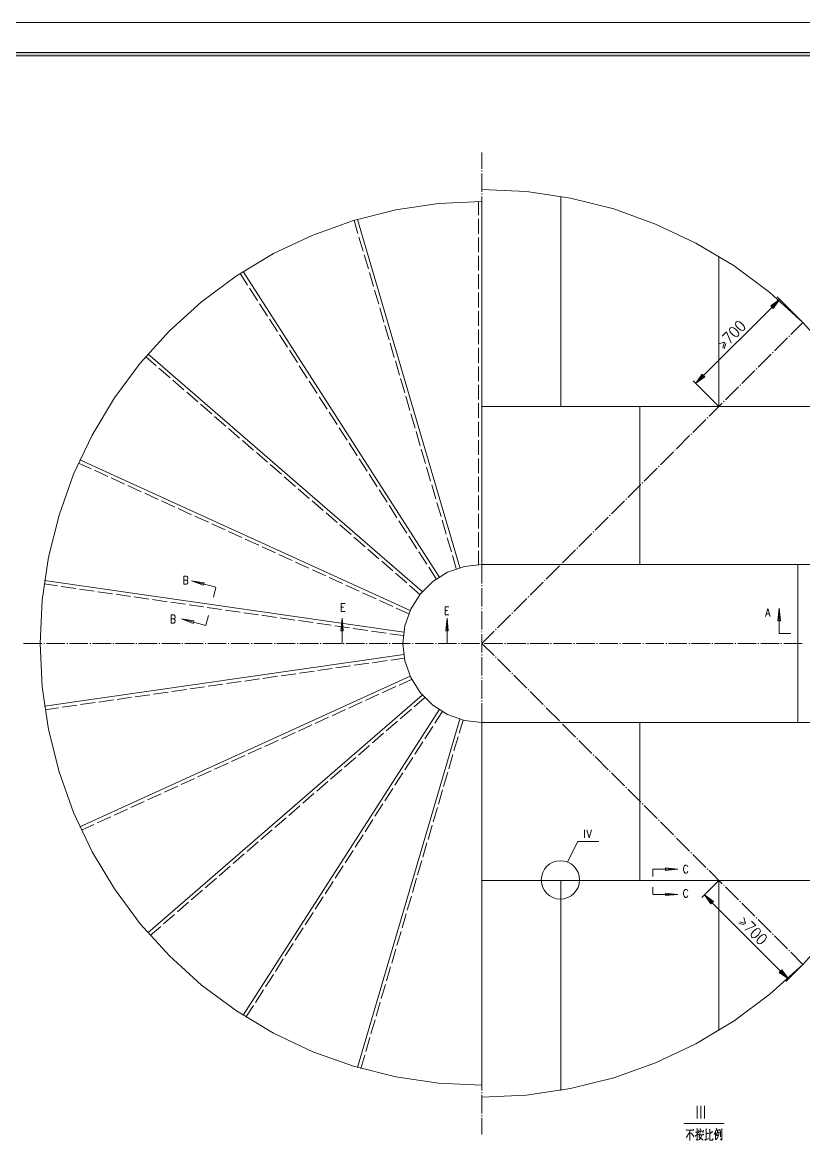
# Model space of a CAD drawing. Header units: millimetres. Extents: x 0 to 829, y 0 to 586.
# Drawn here: x 371.3 to 615, y 234 to 585.6 of the extents above; entities that cross this region are included whole.
import ezdxf

# ---------------------------------------------------------------- set-up
doc = ezdxf.new("R2010")
doc.units = ezdxf.units.MM

msp = doc.modelspace()

# ---------------------------------------------------------------- hatches: boundary and pattern name
h = msp.add_hatch(color=0)
h.dxf.hatch_style = 2
h.paths.add_polyline_path([(819.788528, 576.266028), (818.80075, 575.281778), (25.142472, 575.281778), (24.154694, 576.266028)])
h = msp.add_hatch(color=0)
h.dxf.hatch_style = 2
h.paths.add_polyline_path([(604.781056, 497.23675), (607.627972, 499.26875), (605.592444, 496.421833)])
h = msp.add_hatch(color=0)
h.dxf.hatch_style = 2
h.paths.add_polyline_path([(583.445056, 475.90075), (581.413056, 473.053833), (584.259972, 475.089361)])
h = msp.add_hatch(color=0)
h.dxf.hatch_style = 2
h.paths.add_polyline_path([(586.941083, 311.404), (584.094167, 313.439528), (586.126167, 310.592611)])
h = msp.add_hatch(color=0)
h.dxf.hatch_style = 2
h.paths.add_polyline_path([(608.273556, 290.071528), (610.305556, 287.224611), (607.458639, 289.260139)])

# ---------------------------------------------------------------- linework, layer by layer
at = {"color": 0, "lineweight": 0}
for points in [[(0, 0), (0, 585.632278), (829.154778, 585.632278), (829.154778, 0)], [(819.788528, 576.266028), (818.80075, 575.281778), (25.142472, 575.281778), (24.154694, 576.266028)], [(604.781056, 497.23675), (607.627972, 499.26875), (605.592444, 496.421833)], [(593.9155, 492.065028), (593.753222, 491.669917), (593.9155, 491.137222), (594.405861, 490.463417), (594.751583, 490.114167), (595.425389, 489.623806), (595.961611, 489.461528), (596.356722, 489.623806), (596.543694, 489.810778), (596.705972, 490.205889), (596.543694, 490.742111), (596.053333, 491.415917), (595.704083, 491.761639), (595.030278, 492.252), (594.497583, 492.414278), (594.102472, 492.252)], [(592.056361, 490.205889), (591.894083, 489.810778), (592.056361, 489.278083), (592.546722, 488.604278), (592.892444, 488.255028), (593.56625, 487.764667), (594.102472, 487.602389), (594.497583, 487.764667), (594.684556, 487.951639), (594.846833, 488.34675), (594.684556, 488.882972), (594.194194, 489.556778), (593.844944, 489.9025), (593.171139, 490.392861), (592.638444, 490.555139), (592.243333, 490.392861)], [(583.445056, 475.90075), (581.413056, 473.053833), (584.259972, 475.089361)], [(586.941083, 311.404), (584.094167, 313.439528), (586.126167, 310.592611)], [(601.242694, 302.796222), (600.847583, 302.9585), (600.314889, 302.796222), (599.641083, 302.305861), (599.291833, 301.960139), (598.805, 301.282806), (598.639194, 300.750111), (598.805, 300.355), (598.988444, 300.168028), (599.383556, 300.00575), (599.919778, 300.168028), (600.593583, 300.658389), (600.942833, 301.004111), (601.429667, 301.677917), (601.591944, 302.214139), (601.429667, 302.60925)], [(603.101833, 300.937083), (602.706722, 301.099361), (602.174028, 300.937083), (601.500222, 300.446722), (601.150972, 300.101), (600.664139, 299.423667), (600.498333, 298.890972), (600.664139, 298.495861), (600.847583, 298.308889), (601.242694, 298.146611), (601.778917, 298.308889), (602.452722, 298.79925), (602.801972, 299.144972), (603.288806, 299.818778), (603.451083, 300.355), (603.288806, 300.750111)], [(608.273556, 290.071528), (610.305556, 287.224611), (607.458639, 289.260139)]]:
    msp.add_lwpolyline(points, close=True, dxfattribs=at)
for points in [[(514.674556, 545.108694), (514.674556, 540.000472)], [(514.674556, 539.425444), (514.674556, 539.136167)], [(514.674556, 538.561139), (514.674556, 532.810861)], [(624.166194, 481.763917), (614.831694, 492.065028), (604.530583, 501.399528), (593.365167, 509.679222), (581.444806, 516.8265), (568.878861, 522.767278), (555.790806, 527.452167), (542.307639, 530.82825), (528.556361, 532.867306), (514.674556, 533.551694)], [(514.674556, 532.235833), (514.674556, 531.946556)], [(514.674556, 531.371528), (514.674556, 525.62125)], [(539.323139, 531.389167), (539.323139, 465.850111)], [(514.674556, 529.805194), (501.159639, 529.138444), (487.771722, 527.155833), (474.644861, 523.864417), (461.902528, 519.306528), (449.671722, 513.520972), (438.061806, 506.564194), (427.192722, 498.503222), (417.166778, 489.415667), (408.079222, 479.389722), (400.01825, 468.517111), (393.061472, 456.910722), (387.275917, 444.679917), (382.7145, 431.937583), (379.426611, 418.810722), (377.440472, 405.422806), (376.77725, 391.907889), (377.440472, 378.392972), (379.426611, 365.005056), (382.7145, 351.878194), (387.275917, 339.135861), (393.061472, 326.905056), (400.01825, 315.295139), (408.079222, 304.426056), (417.166778, 294.400111), (427.192722, 285.312556), (438.061806, 277.251583), (449.671722, 270.294806), (461.902528, 264.50925), (474.644861, 259.947833), (487.771722, 256.659944), (501.159639, 254.673806), (514.674556, 254.010583)], [(513.577417, 529.798139), (513.577417, 525.501306)], [(514.674556, 529.805194), (514.674556, 416.556472)], [(475.823139, 524.217194), (507.728361, 415.558111)], [(513.577417, 524.35125), (513.577417, 519.751028)], [(514.674556, 525.046222), (514.674556, 524.760472)], [(514.674556, 524.185444), (514.674556, 518.431639)], [(474.775389, 523.90675), (475.985417, 519.77925)], [(476.309972, 518.678583), (477.604667, 514.261806)], [(513.577417, 518.600972), (513.577417, 513.997222)], [(514.674556, 517.856611), (514.674556, 517.570861)], [(514.674556, 516.995833), (514.674556, 511.245556)], [(477.929222, 513.157611), (479.227444, 508.744361)], [(513.577417, 512.847167), (513.577417, 508.246944)], [(514.674556, 510.670528), (514.674556, 510.38125)], [(588.616778, 512.716639), (588.616778, 465.850111)], [(439.201278, 507.319139), (441.526083, 503.699639)], [(440.122028, 507.911806), (501.350139, 412.644167)], [(479.548472, 507.640167), (480.846694, 503.226917)], [(513.577417, 507.096889), (513.577417, 502.496667)], [(514.674556, 509.806222), (514.674556, 504.055944)], [(514.674556, 503.480917), (514.674556, 503.191639)], [(442.146972, 502.733028), (444.637583, 498.863056)], [(481.17125, 502.122722), (482.465944, 497.709472)], [(513.577417, 501.346611), (513.577417, 496.746389)], [(514.674556, 502.616611), (514.674556, 496.866333)], [(614.831694, 492.065028), (606.813056, 500.080139)], [(445.258472, 497.896444), (447.745556, 494.026472)], [(482.7905, 496.605278), (484.085194, 492.1885)], [(514.674556, 496.291306), (514.674556, 496.002028)], [(605.18675, 496.827528), (583.854278, 475.495056)], [(448.366444, 493.056333), (450.853528, 489.186361)], [(513.577417, 495.596333), (513.577417, 490.992583)], [(514.674556, 495.427), (514.674556, 489.676722)], [(484.40975, 491.087833), (485.707972, 486.671056)], [(513.577417, 489.842528), (513.577417, 485.242306)], [(514.674556, 489.101694), (514.674556, 488.815944)], [(589.639833, 487.789361), (590.941583, 489.091111), (592.451472, 485.722083)], [(614.831694, 492.065028), (611.011111, 488.244444)], [(451.477944, 488.21975), (453.965028, 484.349778)], [(486.032528, 485.566861), (487.327222, 481.153611)], [(514.674556, 488.240917), (514.674556, 482.487111)], [(589.812694, 484.081667), (590.32775, 485.902), (588.507417, 485.386944)], [(590.221917, 483.795917), (590.733444, 485.499833)], [(609.995111, 487.228444), (605.927583, 483.160917)], [(610.605417, 487.83875), (610.400806, 487.634139)], [(410.460472, 482.211944), (496.047889, 408.047472)], [(454.585917, 483.379639), (457.073, 479.509667)], [(513.577417, 484.09225), (513.577417, 479.492028)], [(514.674556, 481.912083), (514.674556, 481.626333)], [(604.911583, 482.144917), (600.844056, 478.077389)], [(605.521889, 482.755222), (605.317278, 482.550611)], [(409.744333, 481.379389), (412.993417, 478.564222)], [(457.693889, 478.543056), (460.180972, 474.673083)], [(487.651778, 480.049417), (488.946472, 475.636167)], [(513.577417, 478.341972), (513.577417, 473.74175)], [(514.674556, 481.051306), (514.674556, 475.301028)], [(413.86125, 477.812806), (417.339639, 474.800083)], [(514.674556, 474.722472), (514.674556, 474.436722)], [(599.828056, 477.061389), (595.760528, 472.993861)], [(600.438361, 477.671694), (600.23375, 477.467083)], [(418.211, 474.045139), (421.685861, 471.032417)], [(460.805389, 473.702944), (463.292472, 469.832972)], [(489.271028, 474.531972), (490.56925, 470.115194)], [(513.577417, 472.591694), (513.577417, 467.987944)], [(514.674556, 473.861694), (514.674556, 468.111417)], [(588.616778, 465.850111), (580.598139, 473.86875)], [(594.744528, 471.977861), (590.677, 467.910333)], [(595.354833, 472.588167), (595.150222, 472.383556)], [(422.557222, 470.277472), (426.032083, 467.26475)], [(463.913361, 468.866361), (466.400444, 464.996389)], [(490.893806, 469.014528), (492.1885, 464.59775)], [(426.903444, 466.513333), (430.378306, 463.500611)], [(513.577417, 466.837889), (513.577417, 462.237667)], [(514.674556, 467.536389), (514.674556, 467.247111)], [(514.674556, 466.672083), (514.674556, 460.921806)], [(514.674556, 465.850111), (635.483306, 465.850111)], [(563.968194, 465.850111), (563.968194, 416.556472)], [(589.661, 466.894333), (585.593472, 462.826806)], [(590.271306, 467.504639), (590.066694, 467.300028)], [(431.249667, 462.745667), (434.724528, 459.732944)], [(467.021333, 464.02625), (469.511944, 460.156278)], [(492.513056, 463.493556), (493.80775, 459.080306)], [(513.577417, 461.087611), (513.577417, 456.487389)], [(584.577472, 461.810806), (580.509944, 457.743278)], [(585.187778, 462.421111), (584.983167, 462.2165)], [(435.595889, 458.981528), (439.07075, 455.968806)], [(470.132833, 459.189667), (472.619917, 455.319694)], [(494.132306, 457.976111), (495.430528, 453.562861)], [(514.674556, 460.346778), (514.674556, 460.0575)], [(514.674556, 459.482472), (514.674556, 453.732194)], [(580.10425, 457.337583), (579.899639, 457.132972)], [(439.942111, 455.213861), (443.416972, 452.201139)], [(473.240806, 454.353083), (475.727889, 450.479583)], [(513.577417, 455.337333), (513.577417, 450.737111)], [(579.493944, 456.727278), (575.426417, 452.65975)], [(444.288333, 451.446194), (447.766722, 448.433472)], [(495.751556, 452.458667), (497.049778, 448.045417)], [(514.674556, 453.157167), (514.674556, 452.871417)], [(514.674556, 452.296389), (514.674556, 446.542583)], [(574.410417, 451.64375), (570.342889, 447.576222)], [(575.020722, 452.254056), (574.816111, 452.049444)], [(388.789333, 448.193583), (392.698111, 446.408528)], [(389.237361, 449.191944), (492.252, 402.1455)], [(448.634556, 447.682056), (452.112944, 444.669333)], [(476.352306, 449.512972), (478.839389, 445.643)], [(497.374333, 446.941222), (498.669028, 442.524444)], [(513.577417, 449.587056), (513.577417, 444.983306)], [(569.937194, 447.170528), (569.732583, 446.965917)], [(393.745861, 445.92875), (397.929806, 444.020222)], [(398.977556, 443.540444), (403.1615, 441.628389)], [(452.980778, 443.914389), (456.459167, 440.901667)], [(479.460278, 444.676389), (481.947361, 440.806417)], [(513.577417, 443.83325), (513.577417, 439.233028)], [(514.674556, 445.967556), (514.674556, 445.681806)], [(514.674556, 445.106778), (514.674556, 439.352972)], [(569.326889, 446.560222), (565.259361, 442.492694)], [(404.205722, 441.152139), (408.393194, 439.240083)], [(457.327, 440.15025), (460.805389, 437.137528)], [(482.56825, 439.836278), (485.055333, 435.966306)], [(498.993583, 441.423778), (500.288278, 437.007)], [(564.243361, 441.476694), (560.175833, 437.409167)], [(564.853667, 442.087), (564.649056, 441.882389)], [(409.437417, 438.763833), (413.624889, 436.851778)], [(414.669111, 436.372), (418.856583, 434.463472)], [(461.673222, 436.382583), (465.151611, 433.369861)], [(513.577417, 438.082972), (513.577417, 433.48275)], [(514.674556, 438.777944), (514.674556, 438.492194)], [(514.674556, 437.917167), (514.674556, 432.166889)], [(559.159833, 436.393167), (555.092306, 432.329167)], [(559.770139, 437.003472), (559.569056, 436.802389)], [(419.900806, 433.983694), (424.088278, 432.071639)], [(466.019444, 432.618444), (469.497833, 429.602194)], [(485.67975, 434.999694), (488.166833, 431.129722)], [(500.612833, 435.902806), (501.911056, 431.489556)], [(425.1325, 431.595389), (429.319972, 429.683333)], [(430.364194, 429.207083), (434.548139, 427.295028)], [(488.787722, 430.159583), (491.274806, 426.289611)], [(502.235611, 430.385361), (503.530306, 425.972111)], [(513.577417, 432.332694), (513.577417, 427.732472)], [(514.674556, 431.591861), (514.674556, 431.302583)], [(514.674556, 430.727556), (514.674556, 424.977278)], [(554.076306, 431.309639), (550.012306, 427.245639)], [(554.686611, 431.919944), (554.485528, 431.718861)], [(435.595889, 426.81525), (439.779833, 424.906722)], [(470.365667, 428.850778), (473.844056, 425.838056)], [(513.577417, 426.582417), (513.577417, 421.978667)], [(548.992778, 426.226111), (544.928778, 422.162111)], [(549.603083, 426.836417), (549.402, 426.635333)], [(440.827583, 424.426944), (445.011528, 422.514889)], [(446.059278, 422.038639), (450.243222, 420.126583)], [(474.711889, 425.083111), (478.190278, 422.070389)], [(491.895694, 425.323), (494.386306, 421.453028)], [(503.854861, 424.867917), (505.149556, 420.454667)], [(514.674556, 424.40225), (514.674556, 424.112972)], [(514.674556, 423.537944), (514.674556, 417.787667)], [(451.290972, 419.650333), (455.474917, 417.738278)], [(479.058111, 421.318972), (482.5365, 418.30625)], [(495.007194, 420.482889), (497.494278, 416.612917)], [(505.474111, 419.350472), (506.684139, 415.2265)], [(513.577417, 420.828611), (513.577417, 416.531778)], [(543.90925, 421.142583), (539.84525, 417.078583)], [(544.519556, 421.752889), (544.318472, 421.551806)], [(456.522667, 417.262028), (460.706611, 415.349972)], [(483.404333, 417.551306), (486.882722, 414.538583)], [(514.674556, 416.556472), (509.188861, 415.935583), (503.978333, 414.11525), (499.307556, 411.176611), (495.402306, 407.274889), (492.467194, 402.600583), (490.643333, 397.393583), (490.025972, 391.907889), (490.643333, 386.422194), (492.467194, 381.211667), (495.402306, 376.540889), (499.307556, 372.635639), (503.978333, 369.700528), (509.188861, 367.876667), (514.674556, 367.259306)], [(498.115167, 415.646306), (500.439972, 412.030333)], [(514.674556, 417.212639), (514.674556, 416.923361)], [(514.674556, 416.556472), (654.155833, 416.556472)], [(514.674556, 416.348333), (514.674556, 410.598056)], [(538.825722, 416.059056), (534.761722, 411.995056)], [(539.436028, 416.669361), (539.234944, 416.468278)], [(613.265361, 367.259306), (613.265361, 416.556472)], [(378.181306, 411.532917), (490.276444, 395.4145)], [(421.668222, 410.354639), (421.668222, 412.862889), (422.472556, 412.862889), (422.740667, 412.742944), (422.832389, 412.623), (422.920583, 412.383111), (422.920583, 412.143222), (422.832389, 411.906861), (422.740667, 411.786917), (422.472556, 411.666972)], [(421.668222, 411.666972), (422.472556, 411.666972), (422.740667, 411.547028), (422.832389, 411.427083), (422.920583, 411.190722), (422.920583, 410.830889), (422.832389, 410.594528), (422.740667, 410.474583), (422.472556, 410.354639), (421.668222, 410.354639)], [(424.091806, 411.423556), (427.982944, 410.795611), (427.781861, 410.037139), (424.091806, 411.423556), (431.669472, 409.409194)], [(461.754361, 414.870194), (465.938306, 412.961667)], [(466.986056, 412.481889), (471.17, 410.569833)], [(487.754083, 413.787167), (491.228944, 410.774444)], [(534.3525, 411.585833), (534.151417, 411.38475)], [(378.029611, 410.446361), (382.284111, 409.836056)], [(383.423583, 409.67025), (387.977944, 409.017611)], [(389.117417, 408.851806), (393.66825, 408.199167)], [(394.807722, 408.033361), (399.362083, 407.380722)], [(431.669472, 409.373917), (430.861611, 406.3365)], [(472.21775, 410.093583), (476.401694, 408.181528)], [(492.100306, 410.0195), (495.345861, 407.204333)], [(514.674556, 410.023028), (514.674556, 409.737278)], [(514.674556, 409.16225), (514.674556, 403.408444)], [(533.742194, 410.979056), (529.678194, 406.911528)], [(400.501556, 407.214917), (405.055917, 406.562278)], [(406.195389, 406.396472), (410.746222, 405.743833)], [(411.885694, 405.578028), (416.440056, 404.925389)], [(417.579528, 404.759583), (422.133889, 404.106944)], [(470.781944, 401.880917), (470.781944, 404.385639), (471.946111, 404.385639)], [(477.445917, 407.705278), (481.633389, 405.793222)], [(482.677611, 405.313444), (486.865083, 403.404917)], [(528.662194, 405.895528), (524.594667, 401.828)], [(529.268972, 406.502306), (529.067889, 406.301222)], [(423.269833, 403.941139), (427.824194, 403.2885)], [(428.963667, 403.122694), (433.518028, 402.470056)], [(434.6575, 402.30425), (439.211861, 401.651611)], [(440.347806, 401.485806), (444.902167, 400.833167)], [(470.781944, 403.19325), (471.498083, 403.19325)], [(470.781944, 401.880917), (471.946111, 401.880917)], [(487.909306, 402.925139), (491.821611, 401.140083)], [(503.198694, 400.836694), (503.198694, 403.344944), (504.362861, 403.344944)], [(503.198694, 402.152556), (503.914833, 402.152556)], [(514.674556, 402.833417), (514.674556, 402.547667)], [(514.674556, 401.972639), (514.674556, 396.222361)], [(524.188972, 401.422306), (523.984361, 401.217694)], [(603.175917, 400.307528), (603.892056, 402.815778), (604.611722, 400.307528)], [(603.447556, 401.143611), (604.340083, 401.143611)], [(607.416306, 402.87575), (607.024722, 398.956389), (607.807889, 398.956389), (607.416306, 402.87575), (607.416306, 395.0335)], [(417.710056, 398.264944), (417.710056, 400.769667), (418.517917, 400.769667), (418.786028, 400.65325), (418.874222, 400.533306), (418.965944, 400.293417), (418.965944, 400.053528), (418.874222, 399.817167), (418.786028, 399.697222), (418.517917, 399.577278)], [(417.710056, 399.577278), (418.517917, 399.577278), (418.786028, 399.457333), (418.874222, 399.337389), (418.965944, 399.101028), (418.965944, 398.741194), (418.874222, 398.501306), (418.786028, 398.384889), (418.517917, 398.264944), (417.710056, 398.264944)], [(420.927389, 399.524361), (424.617444, 398.137944), (424.818528, 398.896417), (420.927389, 399.524361), (428.505056, 397.51)], [(428.522694, 397.54175), (429.330556, 400.575639)], [(446.041639, 400.667361), (450.596, 400.014722)], [(451.735472, 399.848917), (456.289833, 399.196278)], [(457.425778, 399.030472), (461.980139, 398.377833)], [(463.119611, 398.212028), (467.673972, 397.559389)], [(468.813444, 397.393583), (473.367806, 396.740944)], [(471.018306, 399.725444), (471.409889, 395.806083), (470.623194, 395.806083), (471.018306, 399.725444), (471.018306, 391.886722)], [(503.198694, 400.836694), (504.362861, 400.836694)], [(503.773722, 399.725444), (503.382139, 395.806083), (504.165306, 395.806083), (503.773722, 399.725444), (503.773722, 391.886722)], [(523.578667, 400.812), (519.511139, 396.744472)], [(474.50375, 396.575139), (479.058111, 395.9225)], [(480.197583, 395.756694), (484.751944, 395.104056)], [(485.891417, 394.93825), (490.145917, 394.327944)], [(518.495139, 395.728472), (514.674556, 391.907889)], [(514.674556, 395.647333), (514.674556, 395.358056)], [(514.674556, 394.783028), (514.674556, 389.03275)], [(519.105444, 396.338778), (518.900833, 396.134167)], [(607.40925, 395.015861), (611.035806, 395.015861)], [(371.612583, 391.907889), (377.366389, 391.907889)], [(377.941417, 391.907889), (378.227167, 391.907889)], [(378.802194, 391.907889), (384.552472, 391.907889)], [(385.1275, 391.907889), (385.416778, 391.907889)], [(385.991806, 391.907889), (391.742083, 391.907889)], [(392.317111, 391.907889), (392.606389, 391.907889)], [(393.181417, 391.907889), (398.931694, 391.907889)], [(399.506722, 391.907889), (399.796, 391.907889)], [(400.371028, 391.907889), (406.121306, 391.907889)], [(406.696333, 391.907889), (406.982083, 391.907889)], [(407.557111, 391.907889), (413.310917, 391.907889)], [(413.885944, 391.907889), (414.171694, 391.907889)], [(414.746722, 391.907889), (420.500528, 391.907889)], [(421.075556, 391.907889), (421.361306, 391.907889)], [(421.936333, 391.907889), (427.686611, 391.907889)], [(428.261639, 391.907889), (428.550917, 391.907889)], [(429.125944, 391.907889), (434.876222, 391.907889)], [(435.45125, 391.907889), (435.740528, 391.907889)], [(436.315556, 391.907889), (442.065833, 391.907889)], [(442.640861, 391.907889), (442.926611, 391.907889)], [(443.505167, 391.907889), (449.255444, 391.907889)], [(449.830472, 391.907889), (450.116222, 391.907889)], [(450.69125, 391.907889), (456.445056, 391.907889)], [(457.020083, 391.907889), (457.305833, 391.907889)], [(457.880861, 391.907889), (463.631139, 391.907889)], [(464.206167, 391.907889), (464.495444, 391.907889)], [(465.070472, 391.907889), (470.82075, 391.907889)], [(471.395778, 391.907889), (471.685056, 391.907889)], [(472.260083, 391.907889), (478.010361, 391.907889)], [(478.585389, 391.907889), (478.874667, 391.907889)], [(479.449694, 391.907889), (485.199972, 391.907889)], [(485.775, 391.907889), (486.06075, 391.907889)], [(486.635778, 391.907889), (492.389583, 391.907889)], [(492.964611, 391.907889), (493.250361, 391.907889)], [(493.825389, 391.907889), (499.575667, 391.907889)], [(500.150694, 391.907889), (500.439972, 391.907889)], [(501.015, 391.907889), (506.765278, 391.907889)], [(507.340306, 391.907889), (507.629583, 391.907889)], [(508.204611, 391.907889), (513.954889, 391.907889)], [(514.529917, 391.907889), (514.819194, 391.907889)], [(518.495139, 388.087306), (514.674556, 391.907889)], [(515.394222, 391.907889), (521.1445, 391.907889)], [(521.719528, 391.907889), (522.005278, 391.907889)], [(522.580306, 391.907889), (528.334111, 391.907889)], [(528.909139, 391.907889), (529.194889, 391.907889)], [(529.769917, 391.907889), (535.523722, 391.907889)], [(536.09875, 391.907889), (536.3845, 391.907889)], [(536.959528, 391.907889), (542.709806, 391.907889)], [(543.284833, 391.907889), (543.574111, 391.907889)], [(544.149139, 391.907889), (549.899417, 391.907889)], [(550.474444, 391.907889), (550.763722, 391.907889)], [(551.33875, 391.907889), (557.089028, 391.907889)], [(557.664056, 391.907889), (557.953333, 391.907889)], [(558.528361, 391.907889), (564.278639, 391.907889)], [(564.853667, 391.907889), (565.139417, 391.907889)], [(565.714444, 391.907889), (571.46825, 391.907889)], [(572.043278, 391.907889), (572.329028, 391.907889)], [(572.904056, 391.907889), (578.654333, 391.907889)], [(579.229361, 391.907889), (579.518639, 391.907889)], [(580.093667, 391.907889), (585.843944, 391.907889)], [(586.418972, 391.907889), (586.70825, 391.907889)], [(587.283278, 391.907889), (593.033556, 391.907889)], [(593.608583, 391.907889), (593.897861, 391.907889)], [(594.472889, 391.907889), (600.223167, 391.907889)], [(600.798194, 391.907889), (601.083944, 391.907889)], [(601.658972, 391.907889), (607.412778, 391.907889)], [(607.987806, 391.907889), (608.273556, 391.907889)], [(608.848583, 391.907889), (614.598861, 391.907889)], [(378.181306, 372.282861), (490.276444, 388.401278)], [(486.201861, 386.707944), (490.456361, 387.31825)], [(514.674556, 388.457722), (514.674556, 388.168444)], [(514.674556, 387.593417), (514.674556, 381.843139)], [(519.105444, 387.477), (518.900833, 387.681611)], [(523.578667, 383.003778), (519.511139, 387.071306)], [(463.430056, 383.434167), (467.984417, 384.086806)], [(469.123889, 384.252611), (473.67825, 384.90525)], [(474.817722, 385.071056), (479.372083, 385.723694)], [(480.508028, 385.8895), (485.062389, 386.542139)], [(389.237361, 334.623833), (492.252, 381.66675)], [(434.967944, 379.341944), (439.522306, 379.994583)], [(440.661778, 380.160389), (445.216139, 380.813028)], [(446.352083, 380.978833), (450.906444, 381.631472)], [(452.045917, 381.797278), (456.600278, 382.449917)], [(457.73975, 382.615722), (462.294111, 383.268361)], [(488.819472, 378.897444), (492.731778, 380.6825)], [(514.674556, 381.268111), (514.674556, 380.978833)], [(514.674556, 380.403806), (514.674556, 374.653528)], [(524.188972, 382.393472), (523.984361, 382.598083)], [(528.662194, 377.92025), (524.594667, 381.987778)], [(412.199667, 376.068167), (416.7505, 376.720806)], [(417.889972, 376.886611), (422.444333, 377.53925)], [(423.583806, 377.705056), (428.138167, 378.357694)], [(429.277639, 378.5235), (433.828472, 379.176139)], [(483.587778, 376.505611), (487.77525, 378.417667)], [(529.268972, 377.309944), (529.067889, 377.514556)], [(533.742194, 372.836722), (529.678194, 376.90425)], [(389.427861, 372.794389), (393.982222, 373.447028)], [(395.121694, 373.612833), (399.676056, 374.265472)], [(400.812, 374.431278), (405.366361, 375.083917)], [(406.505833, 375.249722), (411.060194, 375.902361)], [(410.460472, 301.603833), (496.047889, 375.768306)], [(473.127917, 371.729), (477.311861, 373.641056)], [(478.356083, 374.117306), (482.543556, 376.029361)], [(493.532583, 372.138222), (496.781667, 374.953389)], [(514.674556, 374.0785), (514.674556, 373.79275)], [(514.674556, 373.217722), (514.674556, 367.463917)], [(378.340056, 371.199833), (382.598083, 371.810139)], [(383.734028, 371.975944), (388.288389, 372.628583)], [(440.122028, 275.900444), (501.350139, 371.171611)], [(467.896222, 369.340694), (472.080167, 371.25275)], [(489.186361, 368.374083), (492.66475, 371.386806)], [(499.960194, 366.984139), (502.281472, 370.600111)], [(534.3525, 372.226417), (534.151417, 372.431028)], [(538.825722, 367.753194), (534.761722, 371.820722)], [(457.432833, 364.560556), (461.616778, 366.472611)], [(462.664528, 366.952389), (466.848472, 368.860917)], [(475.823139, 259.595056), (507.728361, 368.257667)], [(484.840139, 364.606417), (488.318528, 367.619139)], [(496.848694, 362.147556), (499.335778, 366.017528)], [(507.576667, 363.847944), (508.786694, 367.971917)], [(514.674556, 254.010583), (514.674556, 367.259306)], [(514.674556, 293.119528), (514.674556, 367.259306)], [(514.674556, 367.259306), (654.155833, 367.259306)], [(514.674556, 366.888889), (514.674556, 366.603139)], [(514.674556, 366.028111), (514.674556, 360.277833)], [(539.436028, 367.142889), (539.234944, 367.3475)], [(543.90925, 362.669667), (539.84525, 366.737194)], [(563.968194, 317.965667), (563.968194, 367.259306)], [(452.201139, 362.17225), (456.385083, 364.084306)], [(480.493917, 360.842278), (483.972306, 363.855)], [(505.957417, 358.3305), (507.252111, 362.74375)], [(544.519556, 362.059361), (544.318472, 362.263972)], [(441.73775, 357.395639), (445.921694, 359.304167)], [(446.969444, 359.783944), (451.153389, 361.696)], [(476.147694, 357.074611), (479.626083, 360.087333)], [(493.740722, 357.307444), (496.227806, 361.177417)], [(514.674556, 359.699278), (514.674556, 359.413528)], [(514.674556, 358.8385), (514.674556, 353.088222)], [(548.992778, 357.586139), (544.928778, 361.653667)], [(436.506056, 355.003806), (440.69, 356.915861)], [(471.801472, 353.306944), (475.279861, 356.323194)], [(490.63275, 352.470861), (493.119833, 356.340833)], [(504.334639, 352.813056), (505.632861, 357.226306)], [(549.603083, 356.975833), (549.402, 357.180444)], [(554.076306, 352.502611), (550.012306, 356.570139)], [(426.042667, 350.227194), (430.230139, 352.13925)], [(431.274361, 352.6155), (435.458306, 354.527556)], [(467.45525, 349.542806), (470.933639, 352.555528)], [(502.715389, 347.292083), (504.013611, 351.708861)], [(514.674556, 352.513194), (514.674556, 352.223917)], [(514.674556, 351.648889), (514.674556, 345.898611)], [(554.686611, 351.895833), (554.485528, 352.096917)], [(420.810972, 347.838889), (424.998444, 349.747417)], [(463.109028, 345.775139), (466.583889, 348.787861)], [(487.52125, 347.63075), (490.008333, 351.500722)], [(559.159833, 347.419083), (555.092306, 351.486611)], [(410.347583, 343.05875), (414.535056, 344.970806)], [(415.579278, 345.447056), (419.76675, 347.359111)], [(458.762806, 342.011), (462.237667, 345.023722)], [(484.413278, 342.794167), (486.900361, 346.664139)], [(501.096139, 341.774639), (502.390833, 346.191417)], [(514.674556, 345.323583), (514.674556, 345.034306)], [(559.770139, 346.812306), (559.569056, 347.013389)], [(564.243361, 342.339083), (560.175833, 346.403083)], [(405.115889, 340.670444), (409.303361, 342.5825)], [(454.416583, 338.243333), (457.891444, 341.256056)], [(481.301778, 337.954056), (483.792389, 341.824028)], [(514.674556, 344.459278), (514.674556, 338.709)], [(564.853667, 341.728778), (564.649056, 341.929861)], [(569.326889, 337.255556), (565.259361, 341.319556)], [(394.656028, 335.893833), (398.839972, 337.802361)], [(399.887722, 338.282139), (404.071667, 340.194194)], [(499.476889, 336.257194), (500.771583, 340.670444)], [(514.674556, 338.133972), (514.674556, 337.848222)], [(389.6995, 333.629), (393.608278, 335.414056)], [(450.070361, 334.479194), (453.545222, 337.491917)], [(478.193806, 333.117472), (480.680889, 336.987444)], [(497.854111, 330.73975), (499.152333, 335.153)], [(514.674556, 337.273194), (514.674556, 331.519389)], [(569.937194, 336.64525), (569.732583, 336.846333)], [(574.410417, 332.172028), (570.342889, 336.236028)], [(445.724139, 330.711528), (449.199, 333.72425)], [(475.085833, 328.277361), (477.572917, 332.150861)], [(514.674556, 330.944361), (514.674556, 330.658611)], [(546.70325, 331.191306), (546.70325, 333.770111)], [(547.437028, 333.770111), (548.174333, 331.191306), (548.911639, 333.770111)], [(575.020722, 331.561722), (574.816111, 331.762806)], [(579.493944, 327.0885), (575.426417, 331.1525)], [(441.377917, 326.943861), (444.852778, 329.956583)], [(471.974333, 323.440778), (474.461417, 327.31075)], [(496.234861, 325.222306), (497.529556, 329.635556)], [(514.674556, 330.083583), (514.674556, 324.329778)], [(541.390417, 323.758278), (544.554833, 330.080056)], [(544.554833, 330.080056), (551.190583, 330.080056)], [(437.028167, 323.179722), (440.506556, 326.192444)], [(494.615611, 319.701333), (495.910306, 324.118111)], [(514.674556, 323.75475), (514.674556, 323.469)], [(580.10425, 326.478194), (579.899639, 326.679278)], [(584.577472, 322.004972), (580.509944, 326.068972)], [(432.681944, 319.412056), (436.160333, 322.424778)], [(468.866361, 318.604194), (471.353444, 322.474167)], [(514.674556, 322.893972), (514.674556, 317.143694)], [(567.993389, 321.419361), (567.993389, 319.165111)], [(575.842694, 321.433472), (571.923333, 321.828583), (571.923333, 321.041889), (575.842694, 321.433472), (568.003972, 321.433472)], [(578.943611, 322.146083), (578.855417, 322.385972), (578.6755, 322.625861), (578.499111, 322.742278), (578.139278, 322.742278), (577.959361, 322.625861), (577.782972, 322.385972), (577.69125, 322.146083), (577.603056, 321.789778), (577.603056, 321.190056), (577.69125, 320.83375), (577.782972, 320.593861), (577.959361, 320.353972), (578.139278, 320.237556), (578.499111, 320.237556), (578.6755, 320.353972), (578.855417, 320.593861), (578.943611, 320.83375)], [(585.187778, 321.394667), (584.983167, 321.59575)], [(589.661, 316.921444), (585.593472, 320.988972)], [(428.335722, 315.647917), (431.814111, 318.660639)], [(465.758389, 313.764083), (468.245472, 317.634056)], [(492.992833, 314.183889), (494.291056, 318.600667)], [(514.674556, 317.965667), (635.483306, 317.965667)], [(514.674556, 316.568667), (514.674556, 316.279389)], [(539.323139, 252.426611), (539.323139, 317.965667)], [(588.616778, 317.965667), (583.27925, 312.624611)], [(588.616778, 271.099139), (588.616778, 317.965667)], [(590.271306, 316.311139), (590.066694, 316.51575)], [(423.9895, 311.88025), (427.467889, 314.892972)], [(491.373583, 308.666444), (492.671806, 313.079694)], [(514.674556, 315.704361), (514.674556, 309.954083)], [(567.993389, 313.608861), (567.993389, 315.859583)], [(575.842694, 313.591222), (571.923333, 313.199639), (571.923333, 313.982806), (575.842694, 313.591222), (568.003972, 313.591222)], [(578.943611, 314.561361), (578.855417, 314.80125), (578.6755, 315.041139), (578.499111, 315.157556), (578.139278, 315.157556), (577.959361, 315.041139), (577.782972, 314.80125), (577.69125, 314.561361), (577.603056, 314.205056), (577.603056, 313.605333), (577.69125, 313.249028), (577.782972, 313.009139), (577.959361, 312.772778), (578.139278, 312.652833), (578.499111, 312.652833), (578.6755, 312.772778), (578.855417, 313.009139), (578.943611, 313.249028)], [(594.744528, 311.837917), (590.677, 315.905444)], [(419.643278, 308.112583), (423.121667, 311.125306)], [(462.646889, 308.9275), (465.133972, 312.797472)], [(607.864333, 289.665833), (586.531861, 310.998306)], [(595.354833, 311.227611), (595.150222, 311.432222)], [(599.828056, 306.754389), (595.760528, 310.821917)], [(415.297056, 304.348444), (418.775444, 307.361167)], [(459.538917, 304.087389), (462.026, 307.957361)], [(489.754333, 303.149), (491.049028, 307.56225)], [(514.674556, 309.379056), (514.674556, 309.089778)], [(514.674556, 308.51475), (514.674556, 302.764472)], [(595.118472, 305.039889), (596.938806, 304.524833), (596.42375, 306.345167)], [(600.438361, 306.144083), (600.23375, 306.348694)], [(411.180139, 300.778333), (414.429222, 303.5935)], [(456.427417, 299.250806), (458.9145, 303.120778)], [(594.832722, 304.630667), (596.536639, 304.119139)], [(598.826167, 305.21275), (600.127917, 303.911), (596.758889, 302.401111)], [(604.911583, 301.670861), (600.844056, 305.738389)], [(488.135083, 297.631556), (489.429778, 302.044806)], [(514.674556, 302.189444), (514.674556, 301.900167)], [(514.674556, 250.264083), (528.556361, 250.944944), (542.307639, 252.987528), (555.790806, 256.363611), (568.878861, 261.044972), (581.444806, 266.989278), (593.365167, 274.136556), (604.530583, 282.41625), (614.831694, 291.75075), (624.166194, 302.051861)], [(514.674556, 301.325139), (514.674556, 295.574861)], [(605.521889, 301.060556), (605.317278, 301.265167)], [(609.995111, 296.587333), (605.927583, 300.654861)], [(453.319444, 294.410694), (455.806528, 298.280667)], [(486.512306, 292.110583), (487.810528, 296.527361)], [(610.605417, 295.977028), (610.400806, 296.181639)], [(614.831694, 291.75075), (611.011111, 295.571333)], [(450.211472, 289.574111), (452.698556, 293.444083)], [(514.674556, 294.999833), (514.674556, 294.714083)], [(514.674556, 294.139056), (514.674556, 288.38525)], [(447.099972, 284.734), (449.587056, 288.603972)], [(484.893056, 286.593139), (486.18775, 291.006389)], [(614.831694, 291.75075), (609.494167, 286.413222)], [(483.273806, 281.075694), (484.5685, 285.488944)], [(514.674556, 287.810222), (514.674556, 287.524472)], [(514.674556, 286.949444), (514.674556, 281.199167)], [(443.992, 279.897417), (446.479083, 283.767389)], [(441.046306, 275.311306), (443.371111, 278.930806)], [(481.651028, 275.55825), (482.94925, 279.9715)], [(514.674556, 280.624139), (514.674556, 280.334861)], [(514.674556, 279.759833), (514.674556, 274.009556)], [(480.031778, 270.037278), (481.326472, 274.454056)], [(514.674556, 273.434528), (514.674556, 273.14525)], [(514.674556, 272.570222), (514.674556, 266.819944)], [(478.412528, 264.519833), (479.707222, 268.936611)], [(514.674556, 266.244917), (514.674556, 265.955639)], [(514.674556, 265.380611), (514.674556, 259.630333)], [(476.877944, 259.291667), (478.087972, 263.415639)], [(514.674556, 259.055306), (514.674556, 258.769556)], [(514.674556, 258.194528), (514.674556, 252.440722)], [(514.674556, 251.865694), (514.674556, 251.579944)], [(514.674556, 251.004917), (514.674556, 245.251111)], [(581.857556, 243.642444), (581.857556, 247.5865)], [(582.982917, 243.642444), (582.982917, 247.5865)], [(584.108278, 243.642444), (584.108278, 247.5865)], [(514.674556, 244.676083), (514.674556, 244.390333)], [(514.674556, 243.815306), (514.674556, 238.707083)], [(577.663028, 242.086694), (590.218389, 242.086694)], [(578.407389, 240.181694), (578.467361, 240.065278), (580.714556, 240.065278), (580.654583, 240.301639), (580.534639, 240.142889)], [(579.737361, 240.065278), (579.737361, 240.142889), (579.560972, 239.592556), (579.324611, 239.0775), (579.144694, 238.802333), (578.968306, 238.527167), (578.791917, 238.213194), (578.583778, 237.9345), (578.407389, 237.698139)], [(579.501, 239.395), (579.501, 236.830306)], [(579.857306, 239.158639), (580.742778, 238.09325)], [(581.363667, 239.395), (582.1045, 239.395)], [(581.688222, 240.615611), (581.868139, 240.460389), (581.868139, 236.869111), (581.540056, 237.066667)], [(582.309111, 240.142889), (582.400833, 239.945333), (582.220917, 239.23625)], [(582.340861, 239.747778), (583.610861, 239.747778)], [(582.725389, 239.472611), (582.813583, 239.356194), (582.489028, 237.9345), (583.670833, 236.911444)], [(582.753611, 240.538), (582.933528, 239.987667)], [(583.790778, 240.026472), (583.554417, 239.197444)], [(584.528083, 240.421583), (584.764444, 240.181694)], [(584.648028, 240.262833), (584.648028, 236.989056)], [(584.648028, 238.961083), (585.357111, 238.961083), (585.297139, 239.197444), (585.12075, 238.961083)], [(585.593472, 240.37925), (585.861583, 240.181694)], [(585.769861, 240.262833), (585.769861, 237.066667), (585.769861, 236.989056), (585.889806, 236.911444), (586.687083, 236.911444), (586.687083, 237.384167)], [(586.570667, 239.55375), (585.769861, 238.922278)], [(586.510694, 239.708972), (586.598889, 239.395)], [(587.752472, 240.576806), (587.928861, 240.301639), (587.840667, 240.37925), (587.131583, 238.685917)], [(587.516111, 239.55375), (587.516111, 236.95025)], [(588.669694, 239.472611), (588.5815, 238.802333), (588.461556, 238.407222), (588.345139, 238.054444), (588.16875, 237.659333), (587.960611, 237.384167), (587.6925, 237.109)], [(588.313389, 239.987667), (587.752472, 238.252), (588.108778, 239.275056), (588.641472, 239.275056)], [(587.900639, 240.026472), (588.966028, 240.026472), (588.846083, 240.181694), (588.757889, 240.026472)], [(589.026, 239.828917), (589.174167, 239.670167), (589.082444, 239.708972), (589.082444, 237.9345)], [(589.378778, 240.460389), (589.615139, 240.262833), (589.498722, 240.340444), (589.498722, 236.869111), (589.054222, 237.264222)], [(580.80275, 238.290806), (580.714556, 237.818083)], [(581.335444, 238.054444), (581.303694, 238.290806), (582.192694, 238.922278)], [(583.226333, 238.565972), (583.169889, 238.09325), (583.021722, 237.736944), (582.813583, 237.384167), (582.577222, 237.109), (582.280889, 236.95025), (582.016306, 236.869111)], [(582.132722, 238.565972), (583.759028, 238.565972), (583.730806, 238.841139), (583.610861, 238.643583)], [(584.23175, 237.109), (584.411667, 236.830306)], [(584.351694, 236.869111), (585.505278, 237.384167)], [(587.900639, 238.724722), (588.373361, 238.170861)]]:
    msp.add_lwpolyline(points, dxfattribs=at)
msp.add_ellipse((539.162625, 318.10325), major_axis=(0, 6.00075), ratio=0.992651, start_param=0, end_param=6.283185, dxfattribs=at)

doc.saveas('drawing.dxf')
